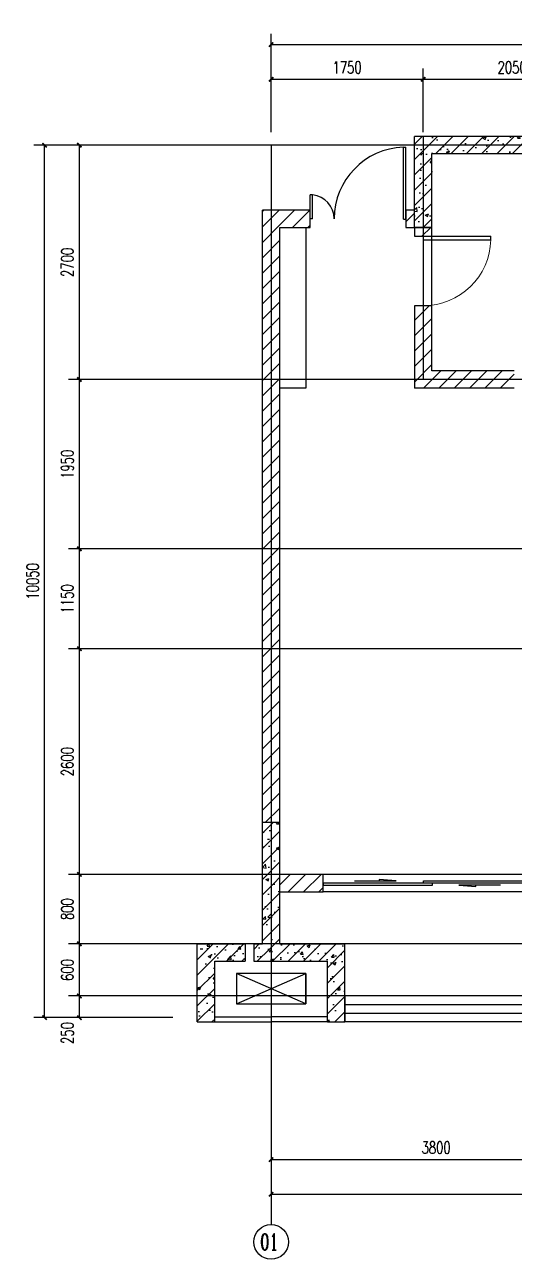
# Model space of a CAD drawing. Extents: x 174844 to 235370, y 408491 to 451532.
# Drawn here: x 203046 to 208684, y 420256 to 434478 of the extents above; entities that cross this region are included whole.
import ezdxf
from ezdxf.enums import TextEntityAlignment as Align

# ---------------------------------------------------------------- set-up
doc = ezdxf.new("R2010")
doc.units = 0
doc.header["$LTSCALE"] = 10
doc.header["$MEASUREMENT"] = 0
doc.linetypes.add('DOTE', pattern=[2.42, 2, -0.2, 0.02, -0.2])
for name, color, linetype in [('A-FLOR-RAIL', 135, 'Continuous'), ('AXIS', 3, 'Continuous'), ('AXIS_TEXT', 7, 'Continuous'), ('DOTE', 24, 'DOTE'), ('L-家具', 8, 'Continuous'), ('LVTRY', 8, 'Continuous'), ('WALL', 255, 'Continuous'), ('WINDOW', 4, 'Continuous')]:
    doc.layers.add(name, color=color, linetype=linetype)
doc.layers.add('PUB_HATCH', color=252, linetype='Continuous', plot=False)
doc.styles.add('A_AXIS', font='COMPLEX', dxfattribs={"width": 0.8, "bigfont": 'HZ'})
doc.styles.add('A_DIM_T3', font='SIMPLEX', dxfattribs={"width": 0.7, "bigfont": 'HZ'})
doc.styles.add('COMPLEX', font='COMPLEX')
doc.dimstyles.new('_TCH_ARCH&&50', dxfattribs={"dimtxt": 140, "dimasz": 50, "dimexe": 125, "dimexo": 150, "dimgap": 67.5, "dimtad": 1, "dimdec": 0, "dimzin": 0, "dimdsep": 46, "dimtxsty": 'A_DIM_T3', "dimblk": 'ARCHTICK', "dimcen": 0.09, "dimclrt": 7, "dimazin": 2, "dimtfac": 1, "dimtdec": 0, "dimtix": 1, "dimtmove": 2, "dimatfit": 3, "dimfxl": 0, "dimtolj": 1, "dimtzin": 0, "dimarcsym": 0})
pattern_1 = [(45, (0, 0), (-88.388348, 88.388348), []), (50, (0, 0), (358.6301, -31.37607), [37.5, -412.5]), (355, (0, 0), (-69.37567, 376.09607), [30, -330]), (100.4514, (29.9, -2.6), (289.2547, 344.71977), [31.8701, -350.57106]), (46.1842, (0, 100), (533.62052, -82.7595), [56.25, -618.75]), (96.6356, (44.47, 93.1), (467.33135, 487.05894), [47.80514, -525.8565]), (351.1842, (0, 100), (467.331, 487.0593), [45, -495]), (21, (50, 75), (298.45353, -201.30945), [37.5, -412.5]), (326, (50, 75), (121.65767, 362.57502), [30, -330]), (71.4514, (74.87, 58.22), (420.11131, 161.26525), [31.8701, -350.57106]), (37.5, (0, 0), (6.079928, 166.446927), [0, -326, 0, -335, 0, -331.25]), (7.5, (0, 0), (131.53477, 197.205856), [0, -191, 0, -318.5, 0, -126.25]), (327.5, (-111.5, 0), (266.911218, -11.277436), [0, -125, 0, -390, 0, -517.5]), (317.5, (-161.5, 0), (291.59308, 50.05249), [0, -162.5, 0, -259, 0, -367.5])]
pattern_2 = [(45, (0, 89.76), (-88.388383, 88.388383), [])]

# ---------------------------------------------------------------- blocks, each defined once
blk = doc.blocks.new('_ArchTick')
at = {"color": 0, "linetype": 'ByBlock', "const_width": 0.4}
blk.add_lwpolyline([(-0.5, -0.5), (0.5, 0.5)], dxfattribs=at)
blk = doc.blocks.new('*D102')
at = {"layer": 'AXIS', "color": 0, "lineweight": -2, "transparency": 16777216}
for p, q in [((205884, 421702), (205884, 421281)), ((209684, 421702), (209684, 421281)), ((205884, 421406), (209684, 421406))]:
    blk.add_line(p, q, dxfattribs=at)
at = {"layer": 'Defpoints', "color": 0, "transparency": 16777216}
for p in [(205884, 421852), (209684, 421852), (209684, 421406)]:
    blk.add_point(p, dxfattribs=at)
at = {"layer": 'AXIS', "color": 0, "lineweight": -2, "transparency": 16777216, "xscale": 50, "yscale": 50, "zscale": 50, "rotation": 180}
blk.add_blockref('_ArchTick', (205884, 421406), dxfattribs=at)
at = {"layer": 'AXIS', "color": 0, "lineweight": -2, "transparency": 16777216, "xscale": 50, "yscale": 50, "zscale": 50}
blk.add_blockref('_ArchTick', (209684, 421406), dxfattribs=at)
at = {"layer": 'AXIS', "color": 7, "transparency": 16777216, "insert": (207784, 421544), "char_height": 140, "attachment_point": 5, "style": 'A_DIM_T3'}
blk.add_mtext('\\A1;3800', dxfattribs=at)
blk = doc.blocks.new('*D245')
at = {"layer": 'AXIS', "color": 0, "lineweight": -2}
for p, q in [((205884, 421702), (205884, 420881)), ((215584, 421702), (215584, 420881)), ((205884, 421006), (215584, 421006))]:
    blk.add_line(p, q, dxfattribs=at)
at = {"layer": 'Defpoints', "color": 0}
for p in [(205884, 421852), (215584, 421852), (215584, 421006)]:
    blk.add_point(p, dxfattribs=at)
at = {"layer": 'AXIS', "color": 0, "lineweight": -2, "xscale": 50, "yscale": 50, "zscale": 50, "rotation": 180}
blk.add_blockref('_ArchTick', (205884, 421006), dxfattribs=at)
at = {"layer": 'AXIS', "color": 0, "lineweight": -2, "xscale": 50, "yscale": 50, "zscale": 50}
blk.add_blockref('_ArchTick', (215584, 421006), dxfattribs=at)
at = {"layer": 'AXIS', "color": 7, "insert": (210734, 421144), "char_height": 140, "attachment_point": 5, "style": 'A_DIM_T3'}
blk.add_mtext('\\A1;9700', dxfattribs=at)
blk = doc.blocks.new('*D249')
at = {"layer": 'AXIS', "color": 0, "lineweight": -2}
for p, q in [((205884, 433240), (205884, 433974)), ((207634, 433240), (207634, 433974)), ((205884, 433849), (207634, 433849))]:
    blk.add_line(p, q, dxfattribs=at)
at = {"layer": 'Defpoints', "color": 0}
for p in [(207634, 433849), (205884, 433090), (207634, 433090)]:
    blk.add_point(p, dxfattribs=at)
at = {"layer": 'AXIS', "color": 0, "lineweight": -2, "xscale": 50, "yscale": 50, "zscale": 50, "rotation": 180}
blk.add_blockref('_ArchTick', (205884, 433849), dxfattribs=at)
at = {"layer": 'AXIS', "color": 0, "lineweight": -2, "xscale": 50, "yscale": 50, "zscale": 50}
blk.add_blockref('_ArchTick', (207634, 433849), dxfattribs=at)
at = {"layer": 'AXIS', "color": 7, "insert": (206759, 433986), "char_height": 140, "attachment_point": 5, "style": 'A_DIM_T3'}
blk.add_mtext('\\A1;1750', dxfattribs=at)
blk = doc.blocks.new('*D250')
at = {"layer": 'AXIS', "color": 0, "lineweight": -2}
for p, q in [((207634, 433240), (207634, 433974)), ((209684, 433240), (209684, 433974)), ((207634, 433849), (209684, 433849))]:
    blk.add_line(p, q, dxfattribs=at)
at = {"layer": 'Defpoints', "color": 0}
for p in [(209684, 433849), (207634, 433090), (209684, 433090)]:
    blk.add_point(p, dxfattribs=at)
at = {"layer": 'AXIS', "color": 0, "lineweight": -2, "xscale": 50, "yscale": 50, "zscale": 50, "rotation": 180}
blk.add_blockref('_ArchTick', (207634, 433849), dxfattribs=at)
at = {"layer": 'AXIS', "color": 0, "lineweight": -2, "xscale": 50, "yscale": 50, "zscale": 50}
blk.add_blockref('_ArchTick', (209684, 433849), dxfattribs=at)
at = {"layer": 'AXIS', "color": 7, "insert": (208659, 433986), "char_height": 140, "attachment_point": 5, "style": 'A_DIM_T3'}
blk.add_mtext('\\A1;2050', dxfattribs=at)
blk = doc.blocks.new('*D246')
at = {"layer": 'AXIS', "color": 0, "lineweight": -2}
for p, q in [((205884, 433240), (205884, 434374)), ((215584, 433240), (215584, 434374)), ((205884, 434249), (215584, 434249))]:
    blk.add_line(p, q, dxfattribs=at)
at = {"layer": 'Defpoints', "color": 0}
for p in [(215584, 434249), (205884, 433090), (215584, 433090)]:
    blk.add_point(p, dxfattribs=at)
at = {"layer": 'AXIS', "color": 0, "lineweight": -2, "xscale": 50, "yscale": 50, "zscale": 50, "rotation": 180}
blk.add_blockref('_ArchTick', (205884, 434249), dxfattribs=at)
at = {"layer": 'AXIS', "color": 0, "lineweight": -2, "xscale": 50, "yscale": 50, "zscale": 50}
blk.add_blockref('_ArchTick', (215584, 434249), dxfattribs=at)
at = {"layer": 'AXIS', "color": 7, "insert": (210734, 434386), "char_height": 140, "attachment_point": 5, "style": 'A_DIM_T3'}
blk.add_mtext('\\A1;9700', dxfattribs=at)
blk = doc.blocks.new('*D231')
at = {"layer": 'AXIS', "color": 0, "lineweight": -2}
for p, q in [((204751, 423290), (203551, 423290)), ((203676, 423040), (203676, 423290)), ((204751, 423040), (203551, 423040))]:
    blk.add_line(p, q, dxfattribs=at)
at = {"layer": 'Defpoints', "color": 0}
for p in [(203676, 423290), (204901, 423290), (204901, 423040)]:
    blk.add_point(p, dxfattribs=at)
at = {"layer": 'AXIS', "color": 0, "lineweight": -2, "xscale": 50, "yscale": 50, "zscale": 50}
for p, rotation in [((203676, 423290), 90), ((203676, 423040), 270)]:
    blk.add_blockref('_ArchTick', p, dxfattribs=dict(at, rotation=rotation))
at = {"layer": 'AXIS', "color": 7, "insert": (203538, 422864), "char_height": 140, "attachment_point": 5, "rotation": 90, "style": 'A_DIM_T3'}
blk.add_mtext('\\A1;250', dxfattribs=at)
blk = doc.blocks.new('*D232')
at = {"layer": 'AXIS', "color": 0, "lineweight": -2}
for p, q in [((204751, 423890), (203551, 423890)), ((203676, 423290), (203676, 423890)), ((204751, 423290), (203551, 423290))]:
    blk.add_line(p, q, dxfattribs=at)
at = {"layer": 'Defpoints', "color": 0}
for p in [(203676, 423890), (204901, 423890), (204901, 423290)]:
    blk.add_point(p, dxfattribs=at)
at = {"layer": 'AXIS', "color": 0, "lineweight": -2, "xscale": 50, "yscale": 50, "zscale": 50}
for p, rotation in [((203676, 423890), 90), ((203676, 423290), 270)]:
    blk.add_blockref('_ArchTick', p, dxfattribs=dict(at, rotation=rotation))
at = {"layer": 'AXIS', "color": 7, "insert": (203538, 423590), "char_height": 140, "attachment_point": 5, "rotation": 90, "style": 'A_DIM_T3'}
blk.add_mtext('\\A1;600', dxfattribs=at)
blk = doc.blocks.new('*D233')
at = {"layer": 'AXIS', "color": 0, "lineweight": -2}
for p, q in [((204751, 424690), (203551, 424690)), ((203676, 423890), (203676, 424690)), ((204751, 423890), (203551, 423890))]:
    blk.add_line(p, q, dxfattribs=at)
at = {"layer": 'Defpoints', "color": 0}
for p in [(203676, 424690), (204901, 424690), (204901, 423890)]:
    blk.add_point(p, dxfattribs=at)
at = {"layer": 'AXIS', "color": 0, "lineweight": -2, "xscale": 50, "yscale": 50, "zscale": 50}
for p, rotation in [((203676, 424690), 90), ((203676, 423890), 270)]:
    blk.add_blockref('_ArchTick', p, dxfattribs=dict(at, rotation=rotation))
at = {"layer": 'AXIS', "color": 7, "insert": (203538, 424290), "char_height": 140, "attachment_point": 5, "rotation": 90, "style": 'A_DIM_T3'}
blk.add_mtext('\\A1;800', dxfattribs=at)
blk = doc.blocks.new('*D234')
at = {"layer": 'AXIS', "color": 0, "lineweight": -2}
for p, q in [((204751, 427290), (203551, 427290)), ((203676, 424690), (203676, 427290)), ((204751, 424690), (203551, 424690))]:
    blk.add_line(p, q, dxfattribs=at)
at = {"layer": 'Defpoints', "color": 0}
for p in [(203676, 427290), (204901, 427290), (204901, 424690)]:
    blk.add_point(p, dxfattribs=at)
at = {"layer": 'AXIS', "color": 0, "lineweight": -2, "xscale": 50, "yscale": 50, "zscale": 50}
for p, rotation in [((203676, 427290), 90), ((203676, 424690), 270)]:
    blk.add_blockref('_ArchTick', p, dxfattribs=dict(at, rotation=rotation))
at = {"layer": 'AXIS', "color": 7, "insert": (203538, 425990), "char_height": 140, "attachment_point": 5, "rotation": 90, "style": 'A_DIM_T3'}
blk.add_mtext('\\A1;2600', dxfattribs=at)
blk = doc.blocks.new('*D236')
at = {"layer": 'AXIS', "color": 0, "lineweight": -2}
for p, q in [((204751, 428440), (203551, 428440)), ((203676, 427290), (203676, 428440)), ((204751, 427290), (203551, 427290))]:
    blk.add_line(p, q, dxfattribs=at)
at = {"layer": 'Defpoints', "color": 0}
for p in [(203676, 428440), (204901, 428440), (204901, 427290)]:
    blk.add_point(p, dxfattribs=at)
at = {"layer": 'AXIS', "color": 0, "lineweight": -2, "xscale": 50, "yscale": 50, "zscale": 50}
for p, rotation in [((203676, 428440), 90), ((203676, 427290), 270)]:
    blk.add_blockref('_ArchTick', p, dxfattribs=dict(at, rotation=rotation))
at = {"layer": 'AXIS', "color": 7, "insert": (203538, 427865), "char_height": 140, "attachment_point": 5, "rotation": 90, "style": 'A_DIM_T3'}
blk.add_mtext('\\A1;1150', dxfattribs=at)
blk = doc.blocks.new('*D237')
at = {"layer": 'AXIS', "color": 0, "lineweight": -2}
for p, q in [((204751, 430390), (203551, 430390)), ((203676, 428440), (203676, 430390)), ((204751, 428440), (203551, 428440))]:
    blk.add_line(p, q, dxfattribs=at)
at = {"layer": 'Defpoints', "color": 0}
for p in [(203676, 430390), (204901, 430390), (204901, 428440)]:
    blk.add_point(p, dxfattribs=at)
at = {"layer": 'AXIS', "color": 0, "lineweight": -2, "xscale": 50, "yscale": 50, "zscale": 50}
for p, rotation in [((203676, 430390), 90), ((203676, 428440), 270)]:
    blk.add_blockref('_ArchTick', p, dxfattribs=dict(at, rotation=rotation))
at = {"layer": 'AXIS', "color": 7, "insert": (203538, 429415), "char_height": 140, "attachment_point": 5, "rotation": 90, "style": 'A_DIM_T3'}
blk.add_mtext('\\A1;1950', dxfattribs=at)
blk = doc.blocks.new('*D238')
at = {"layer": 'AXIS', "color": 0, "lineweight": -2}
for p, q in [((204751, 433090), (203551, 433090)), ((203676, 430390), (203676, 433090)), ((204751, 430390), (203551, 430390))]:
    blk.add_line(p, q, dxfattribs=at)
at = {"layer": 'Defpoints', "color": 0}
for p in [(203676, 433090), (204901, 433090), (204901, 430390)]:
    blk.add_point(p, dxfattribs=at)
at = {"layer": 'AXIS', "color": 0, "lineweight": -2, "xscale": 50, "yscale": 50, "zscale": 50}
for p, rotation in [((203676, 433090), 90), ((203676, 430390), 270)]:
    blk.add_blockref('_ArchTick', p, dxfattribs=dict(at, rotation=rotation))
at = {"layer": 'AXIS', "color": 7, "insert": (203538, 431740), "char_height": 140, "attachment_point": 5, "rotation": 90, "style": 'A_DIM_T3'}
blk.add_mtext('\\A1;2700', dxfattribs=at)
blk = doc.blocks.new('*D244')
at = {"layer": 'AXIS', "color": 0, "lineweight": -2}
for p, q in [((204751, 433090), (203151, 433090)), ((203276, 423040), (203276, 433090)), ((204751, 423040), (203151, 423040))]:
    blk.add_line(p, q, dxfattribs=at)
at = {"layer": 'Defpoints', "color": 0}
for p in [(203276, 433090), (204901, 433090), (204901, 423040)]:
    blk.add_point(p, dxfattribs=at)
at = {"layer": 'AXIS', "color": 0, "lineweight": -2, "xscale": 50, "yscale": 50, "zscale": 50}
for p, rotation in [((203276, 433090), 90), ((203276, 423040), 270)]:
    blk.add_blockref('_ArchTick', p, dxfattribs=dict(at, rotation=rotation))
at = {"layer": 'AXIS', "color": 7, "insert": (203138, 428065), "char_height": 140, "attachment_point": 5, "rotation": 90, "style": 'A_DIM_T3'}
blk.add_mtext('\\A1;10050', dxfattribs=at)
blk = doc.blocks.new('$WINLIB2D$00000001')
at = {"color": 0}
for points in [[(-0.5, 0.5), (-0.5, -0.5)], [(-0.5, 0.5), (0.5, 0.5)], [(0.5, -0.5), (0.5, 0.5)], [(0.5, 0.1667), (-0.5, 0.1667)], [(0.5, -0.1667), (-0.5, -0.1667)], [(-0.5, -0.5), (0.5, -0.5)]]:
    blk.add_lwpolyline(points, dxfattribs=at)
blk = doc.blocks.new('$DorLib2D$00000001')
for p, q in [((0.45, 0.975), (0.5, 0.975)), ((0.45, 0), (0.45, 0.975)), ((0.5, 0), (0.5, 0.975)), ((0.5, 0), (0.45, 0))]:
    blk.add_line(p, q)
at = {"lineweight": 13}
blk.add_arc((0.475, 0), 0.975, 91.4693, 180, dxfattribs=at)
blk = doc.blocks.new('$DorLib2D$00000225')
at = {"color": 0}
for p, q in [((0.475, -0.001), (0.475, 0.752)), ((0.475, 0.752), (0.5, 0.752)), ((0.5, -0.001), (0.5, 0.752)), ((-0.5, 0), (-0.5, 0.252)), ((-0.475, 0.252), (-0.5, 0.252)), ((-0.475, 0), (-0.475, 0.252)), ((-0.475, 0), (-0.5, 0)), ((0.475, -0.001), (0.5, -0.001))]:
    blk.add_line(p, q, dxfattribs=at)
for centre, radius, start, end in [((0.505, -0.002), 0.755, 92.2493, 179.7238), ((-0.501, 0.003), 0.251, 359.7899, 84.0974)]:
    blk.add_arc(centre, radius, start, end, dxfattribs=at)
blk = doc.blocks.new('_AXISO')
blk.add_circle((0, 0), 0.5)
at = {"layer": 'AXIS_TEXT', "style": 'COMPLEX', "width": 1.041667}
blk.add_attdef('A', text='', height=0.56, dxfattribs=at).set_placement((-0.25, -0.28), (0.25, -0.28), align=Align.FIT)
blk = doc.blocks.new('$DorLib2D$00000131')
at = {"color": 0, "linetype": 'Continuous'}
for p, q in [((0.15, 0.125), (0.2319, 0.1973)), ((0.2319, 0.1973), (0.2319, 0.125)), ((-0.5, 0.125), (-0.5, 0)), ((0.0192, 0.125), (-0.5, 0.125)), ((0.0192, 0), (0.0192, 0.125)), ((0.35, 0.125), (0.15, 0.125)), ((-0.5, 0), (0.0192, 0)), ((-0.024, 0), (0.5, 0)), ((-0.024, -0.125), (-0.024, 0)), ((0.5, 0), (0.5, -0.125)), ((-0.35, -0.125), (-0.15, -0.125)), ((-0.2319, -0.1973), (-0.2319, -0.125)), ((-0.15, -0.125), (-0.2319, -0.1973)), ((0.5, -0.125), (-0.024, -0.125))]:
    blk.add_line(p, q, dxfattribs=at)

msp = doc.modelspace()

# ---------------------------------------------------------------- hatches: boundary and pattern name
at = {"layer": 'PUB_HATCH'}
h = msp.add_hatch(dxfattribs=at)
h.set_pattern_fill('钢筋混凝土', color=256, scale=50, style=0)
h.set_pattern_definition(pattern_1)
h.paths.add_polyline_path([(207733.8, 432140.4), (207733.8, 432990.4), (207533.8, 433190.4), (207533.8, 432140.4)])
h = msp.add_hatch(dxfattribs=at)
h.set_pattern_fill('钢筋混凝土', color=256, scale=50, style=0)
h.set_pattern_definition(pattern_1)
h.paths.add_polyline_path([(209583.8, 432990.4), (209783.8, 433190.4), (207533.8, 433190.4), (207733.8, 432990.4)])
h = msp.add_hatch(dxfattribs=at)
h.set_pattern_fill('普通砖', color=256, scale=50, style=0)
h.set_pattern_definition(pattern_2)
h.paths.add_polyline_path([(205783.8, 432340.4), (205783.8, 432140.4), (205883.8, 432207.1), (205883.8, 432340.4)])
h = msp.add_hatch(dxfattribs=at)
h.set_pattern_fill('普通砖', color=256, scale=50, style=0)
h.set_pattern_definition(pattern_2)
h.paths.add_polyline_path([(205783.8, 425290.4), (205983.8, 425290.4), (205983.8, 432140.4), (205883.8, 432207.1), (205783.8, 432140.4)])
h = msp.add_hatch(dxfattribs=at)
h.set_pattern_fill('普通砖', color=256, scale=50, style=0)
h.set_pattern_definition(pattern_2)
h.paths.add_polyline_path([(205983.8, 432140.4), (206333.8, 432140.4), (206333.8, 432340.4), (205883.8, 432340.4), (205883.8, 432207.1)])
h = msp.add_hatch(dxfattribs=at)
h.set_pattern_fill('普通砖', color=256, scale=50, style=0)
h.set_pattern_definition(pattern_2)
h.paths.add_polyline_path([(207533.8, 432340.4), (207433.8, 432340.4), (207433.8, 432140.4), (207533.8, 432140.4)])
h = msp.add_hatch(dxfattribs=at)
h.set_pattern_fill('普通砖', color=256, scale=50, style=0)
h.set_pattern_definition(pattern_2)
h.paths.add_polyline_path([(207533.8, 432140.4), (207533.8, 432040.4), (207733.8, 432040.4), (207733.8, 432140.4)])
h = msp.add_hatch(dxfattribs=at)
h.set_pattern_fill('普通砖', color=256, scale=50, style=0)
h.set_pattern_definition(pattern_2)
h.paths.add_polyline_path([(207733.8, 430490.4), (207733.8, 431240.4), (207533.8, 431240.4), (207533.8, 430290.4)])
h = msp.add_hatch(dxfattribs=at)
h.set_pattern_fill('普通砖', color=256, scale=50, style=0)
h.set_pattern_definition(pattern_2)
h.paths.add_polyline_path([(208683.8, 430290.4), (208683.8, 430490.4), (207733.8, 430490.4), (207533.8, 430290.4)])
h = msp.add_hatch(dxfattribs=at)
h.set_pattern_fill('钢筋混凝土', color=256, scale=50, style=0)
h.set_pattern_definition(pattern_1)
h.paths.add_polyline_path([(205783.8, 424590.4), (205983.8, 424590.4), (205983.8, 425290.4), (205783.8, 425290.4)])
h = msp.add_hatch(dxfattribs=at)
h.set_pattern_fill('普通砖', color=256, scale=50, style=0)
h.set_pattern_definition(pattern_2)
h.paths.add_polyline_path([(205983.8, 424490.4), (206483.8, 424490.4), (206483.8, 424690.4), (205983.8, 424690.4)])
h = msp.add_hatch(dxfattribs=at)
h.set_pattern_fill('钢筋混凝土', color=256, scale=50, style=0)
h.set_pattern_definition(pattern_1)
h.paths.add_polyline_path([(205883.8, 423823.7), (205983.8, 423890.4), (205983.8, 424590.4), (205783.8, 424590.4), (205783.8, 423890.4)])
h = msp.add_hatch(dxfattribs=at)
h.set_pattern_fill('钢筋混凝土', color=256, scale=50, style=0)
h.set_pattern_definition(pattern_1)
h.paths.add_polyline_path([(205233.8, 422990.4), (205233.8, 423690.4), (205033.8, 423890.4), (205033.8, 422990.4)])
h = msp.add_hatch(dxfattribs=at)
h.set_pattern_fill('钢筋混凝土', color=256, scale=50, style=0)
h.set_pattern_definition(pattern_1)
h.paths.add_polyline_path([(205033.8, 423890.4), (205233.8, 423690.4), (205583.8, 423690.4), (205583.8, 423890.4)])
h = msp.add_hatch(dxfattribs=at)
h.set_pattern_fill('钢筋混凝土', color=256, scale=50, style=0)
h.set_pattern_definition(pattern_1)
h.paths.add_polyline_path([(205683.8, 423690.4), (205883.8, 423690.4), (205883.8, 423823.7), (205783.8, 423890.4), (205683.8, 423890.4)])
h = msp.add_hatch(dxfattribs=at)
h.set_pattern_fill('钢筋混凝土', color=256, scale=50, style=0)
h.set_pattern_definition(pattern_1)
h.paths.add_polyline_path([(205883.8, 423823.7), (205883.8, 423690.4), (206533.8, 423690.4), (206733.8, 423890.4), (205983.8, 423890.4)])
h = msp.add_hatch(dxfattribs=at)
h.set_pattern_fill('钢筋混凝土', color=256, scale=50, style=0)
h.set_pattern_definition(pattern_1)
h.paths.add_polyline_path([(206733.8, 422990.4), (206733.8, 423890.4), (206533.8, 423690.4), (206533.8, 422990.4)])

# ---------------------------------------------------------------- linework, layer by layer
at = {"layer": 'A-FLOR-RAIL'}
for p, q in [((205233.8, 423050.4), (205883.8, 423050.4)), ((205233.8, 422990.4), (205883.8, 422990.4)), ((206533.8, 423050.4), (205883.8, 423050.4)), ((206533.8, 422990.4), (205883.8, 422990.4))]:
    msp.add_line(p, q, dxfattribs=at)
at = {"layer": 'AXIS'}
msp.add_line((205883.8, 421852.1), (205883.8, 420656.4), dxfattribs=at)
at = {"layer": 'DOTE', "ltscale": 0.5}
for p, q in [((216285.5, 433090.4), (204150.8, 433090.4)), ((205883.8, 433090.4), (205883.8, 421852.1)), ((207633.8, 433184.6), (207633.8, 430390.4)), ((211383.8, 430390.4), (204150.8, 430390.4)), ((212583.8, 428440.4), (204150.8, 428440.4)), ((212583.8, 427290.4), (204150.8, 427290.4)), ((209683.8, 424690.4), (204150.8, 424690.4)), ((212983.8, 423890.4), (204150.8, 423890.4)), ((212983.8, 423290.4), (204150.8, 423290.4))]:
    msp.add_line(p, q, dxfattribs=at)
at = {"layer": 'L-家具', "linetype": 'ByBlock'}
msp.add_lwpolyline([(206283.8, 430290.4), (205983.8, 430290.4), (205983.8, 432140.4), (206283.8, 432140.4)], close=True, dxfattribs=at)
at = {"layer": 'LVTRY'}
msp.add_lwpolyline([(205483.8, 423199.3), (206283.8, 423199.3), (206283.8, 423549.3), (205483.8, 423549.3), (205483.8, 423199.3), (206283.8, 423549.3), (206283.8, 423199.3), (205483.8, 423549.3)], dxfattribs=at)
at = {"layer": 'WALL'}
for p, q in [((207533.8, 432140.4), (207533.8, 433190.4)), ((209783.8, 433190.4), (207533.8, 433190.4)), ((207733.8, 432140.4), (207733.8, 432990.4)), ((209583.8, 432990.4), (207733.8, 432990.4)), ((205883.8, 432340.4), (205783.8, 432340.4)), ((205783.8, 425290.4), (205783.8, 432340.4)), ((206333.8, 432340.4), (205883.8, 432340.4)), ((206333.8, 432140.4), (206333.8, 432340.4)), ((207533.8, 432340.4), (207433.8, 432340.4)), ((207433.8, 432340.4), (207433.8, 432140.4)), ((205983.8, 425290.4), (205983.8, 432140.4)), ((205983.8, 432140.4), (206333.8, 432140.4)), ((207433.8, 432140.4), (207533.8, 432140.4)), ((207533.8, 432140.4), (207533.8, 432040.4)), ((207733.8, 432140.4), (207533.8, 432140.4)), ((207533.8, 432140.4), (207733.8, 432140.4)), ((207733.8, 432040.4), (207733.8, 432140.4)), ((207533.8, 432040.4), (207733.8, 432040.4)), ((207733.8, 431240.4), (207533.8, 431240.4)), ((207533.8, 431240.4), (207533.8, 430290.4)), ((207733.8, 430490.4), (207733.8, 431240.4)), ((208683.8, 430490.4), (207733.8, 430490.4)), ((208683.8, 430290.4), (207533.8, 430290.4)), ((205783.8, 423890.4), (205783.8, 425290.4)), ((205783.8, 425290.4), (205983.8, 425290.4)), ((205983.8, 424590.4), (205983.8, 425290.4)), ((206483.8, 424690.4), (205983.8, 424690.4)), ((206483.8, 424490.4), (206483.8, 424690.4)), ((205983.8, 423890.4), (205983.8, 424590.4)), ((205983.8, 424490.4), (206483.8, 424490.4)), ((205033.8, 422990.4), (205033.8, 423890.4)), ((205033.8, 423890.4), (205583.8, 423890.4)), ((205583.8, 423890.4), (205583.8, 423690.4)), ((205683.8, 423890.4), (205783.8, 423890.4)), ((205683.8, 423890.4), (205683.8, 423690.4)), ((205983.8, 423890.4), (206733.8, 423890.4)), ((206733.8, 422990.4), (206733.8, 423890.4)), ((205233.8, 422990.4), (205233.8, 423690.4)), ((205233.8, 423690.4), (205583.8, 423690.4)), ((205683.8, 423690.4), (205883.8, 423690.4)), ((205883.8, 423690.4), (206533.8, 423690.4)), ((206533.8, 422990.4), (206533.8, 423690.4)), ((205033.8, 422990.4), (205033.8, 423290.4)), ((206733.8, 423290.4), (206733.8, 422990.4)), ((205033.8, 422990.4), (205233.8, 422990.4)), ((206533.8, 422990.4), (206733.8, 422990.4))]:
    msp.add_line(p, q, dxfattribs=at)
at = {"layer": 'WINDOW'}
for p, q in [((207733.8, 431240.4), (207733.8, 432040.4)), ((208883.8, 424490.4), (206483.8, 424490.4))]:
    msp.add_line(p, q, dxfattribs=at)

# ---------------------------------------------------------------- block references
at = {"layer": 'AXIS'}
ref = msp.add_blockref('_AXISO', (205883.8, 420456.4), dxfattribs=dict(at, xscale=400, yscale=400, zscale=400))
ref.add_attrib('A', '01', dxfattribs={"layer": 'AXIS_TEXT', "height": 187.9, "style": 'A_AXIS', "width": 0.8}).set_placement((205759.2, 420362.5), (205966.8, 420362.5), align=Align.FIT)
at = {"layer": 'WINDOW'}
for name, p, xscale, yscale, zscale, rotation in [('$DorLib2D$00000225', (206883.8, 432240.4), -1100, -1100, -1100, 180), ('$DorLib2D$00000001', (207633.8, 431640.4), 800, -800, 800, 90), ('$DorLib2D$00000131', (207683.8, 424590.4), 2400, -200, 2400, 180), ('$WINLIB2D$00000001', (207858.8, 423140.4), 2249.999999999593, 300, 2249.999999999593, 180)]:
    msp.add_blockref(name, p, dxfattribs=dict(at, xscale=xscale, yscale=yscale, zscale=zscale, rotation=rotation))

# ---------------------------------------------------------------- dimensions: what is measured, and where the dimension line sits
at = {"layer": 'AXIS'}
for p1, p2, distance, picture, middle in [((205883.8, 433090.4), (215583.8, 433090.4), 1158.5, '*D246', (210733.8, 434386.4)), ((205883.8, 433090.4), (207633.8, 433090.4), 758.5, '*D249', (206758.8, 433986.4)), ((207633.8, 433090.4), (209683.8, 433090.4), 758.5, '*D250', (208658.8, 433986.4)), ((204900.8, 423040.4), (204900.8, 433090.4), 1625, '*D244', (203138.3, 428065.4)), ((204900.8, 430390.4), (204900.8, 433090.4), 1225, '*D238', (203538.3, 431740.4)), ((204900.8, 428440.4), (204900.8, 430390.4), 1225, '*D237', (203538.3, 429415.4)), ((204900.8, 427290.4), (204900.8, 428440.4), 1225, '*D236', (203538.3, 427865.4)), ((204900.8, 424690.4), (204900.8, 427290.4), 1225, '*D234', (203538.3, 425990.4)), ((204900.8, 423890.4), (204900.8, 424690.4), 1225, '*D233', (203538.3, 424290.4)), ((204900.8, 423290.4), (204900.8, 423890.4), 1225, '*D232', (203538.3, 423590.4)), ((205883.8, 421852.1), (209683.8, 421852.1), -445.7, '*D102', (207783.8, 421543.9)), ((205883.8, 421852.1), (215583.8, 421852.1), -845.7, '*D245', (210733.8, 421143.9))]:
    dim = msp.add_aligned_dim(p1=p1, p2=p2, distance=distance, dimstyle='_TCH_ARCH&&50', dxfattribs=at)
    dim.commit()
    dim.dimension.update_dxf_attribs({"geometry": picture, "text_midpoint": middle})
dim = msp.add_linear_dim(base=(203675.8, 423290.4), p1=(204900.8, 423040.4), p2=(204900.8, 423290.4), angle=90, dimstyle='_TCH_ARCH&&50', dxfattribs=at)
dim.commit()
dim.dimension.update_dxf_attribs({"geometry": '*D231', "text_midpoint": (203538.3, 422864.4), "dimtype": 161})

doc.saveas('drawing.dxf')
